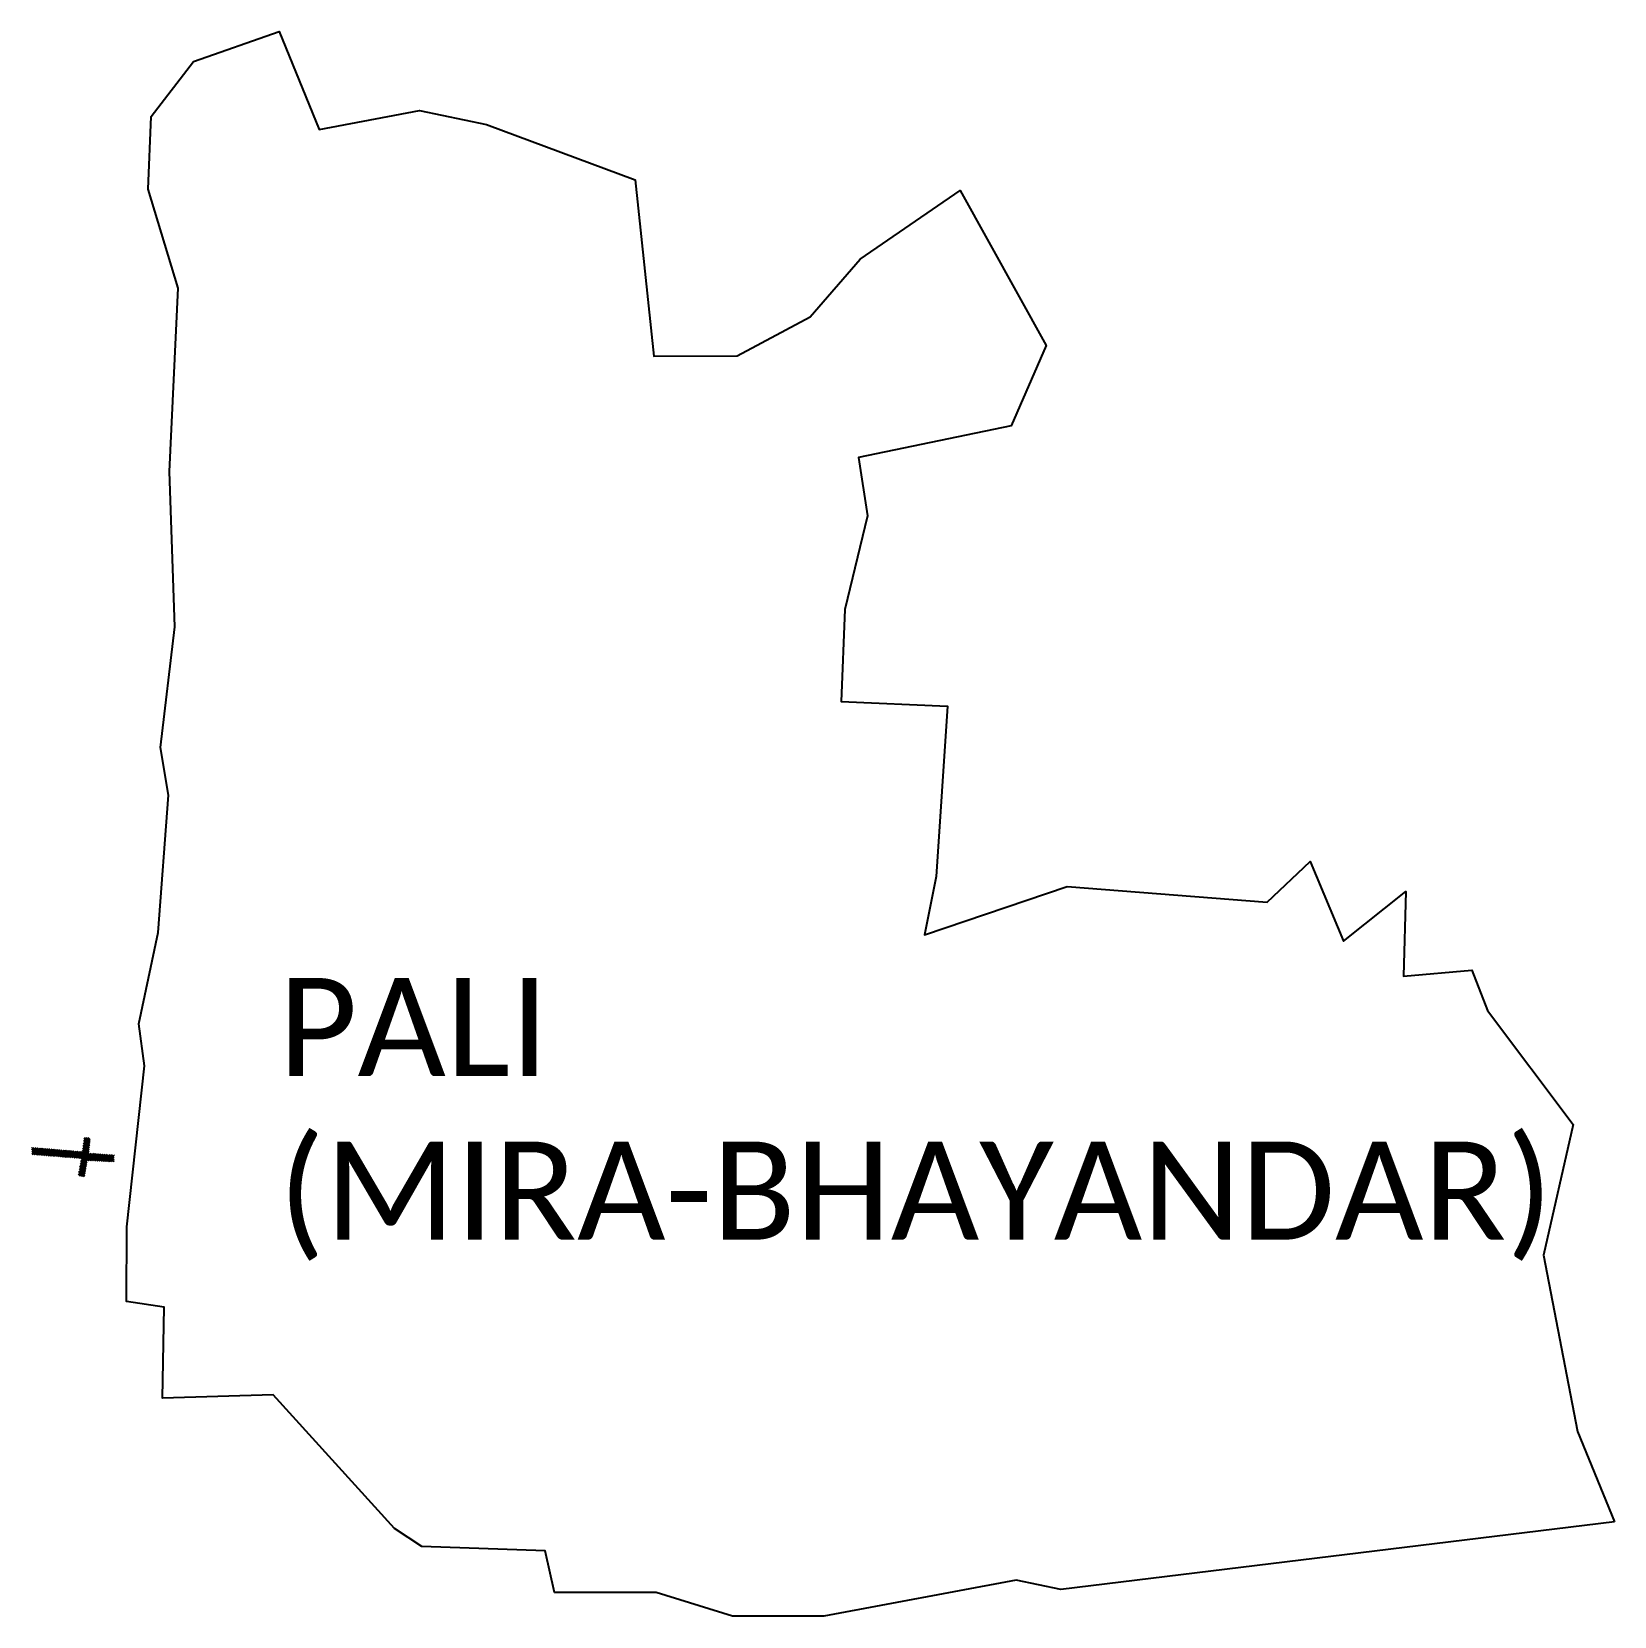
# Model space of a CAD drawing. Header units: metres. Extents: x 267132 to 268423, y 2134131 to 2135423.
import ezdxf

# ---------------------------------------------------------------- set-up
doc = ezdxf.new("R2010")
doc.units = ezdxf.units.M
doc.header["$MEASUREMENT"] = 0
for name, color, linetype in [('JETTY', 51, 'Continuous'), ('JETTY HATCH', 200, 'Continuous'), ('village', 3, 'Continuous'), ('VILLAGE NAME', 250, 'Continuous')]:
    doc.layers.add(name, color=color, linetype=linetype)
doc.styles.get("Standard").update_dxf_attribs({"font": 'arial.ttf'})

msp = doc.modelspace()

# ---------------------------------------------------------------- hatches: boundary and pattern name
at = {"layer": 'JETTY HATCH'}
h = msp.add_hatch(dxfattribs=at)
h.set_pattern_fill('ANSI37', color=256, scale=10)
h.paths.add_polyline_path([(267199.5, 2134506.8), (267199.3, 2134501.6), (267177.3, 2134502.6), (267175.1, 2134489.4), (267170.1, 2134490.2), (267172.7, 2134504.3), (267132.5, 2134507.5), (267132.1, 2134513.2), (267173.5, 2134509.7), (267175.1, 2134521.2), (267179.9, 2134520.8), (267178.5, 2134508.6)])

# ---------------------------------------------------------------- linework, layer by layer
at = {"layer": 'JETTY', "const_width": 0.1}
msp.add_lwpolyline([(267199.5, 2134506.8), (267199.3, 2134501.6), (267177.3, 2134502.6), (267175.1, 2134489.4), (267170.1, 2134490.2), (267172.7, 2134504.3), (267132.5, 2134507.5), (267132.1, 2134513.2), (267173.5, 2134509.7), (267175.1, 2134521.2), (267179.9, 2134520.8), (267178.5, 2134508.6)], close=True, dxfattribs=at)
at = {"layer": 'village', "color": 3, "true_color": 0x00ff00}
msp.add_polyline3d([(268422.7, 2134207.9, 0), (267971.3, 2134152.7, 0), (267935, 2134160.3, 0), (267778, 2134130.9, 0), (267703.7, 2134131, 0), (267641.3, 2134150.3, 0), (267558.5, 2134150.4, 0), (267550.9, 2134184.2, 0), (267450.3, 2134187.9, 0), (267427.9, 2134202.5, 0), (267329.1, 2134311.4, 0), (267238.7, 2134308.6, 0), (267240.2, 2134382.8, 0), (267209.5, 2134387.6, 0), (267209.7, 2134448.3, 0), (267224.1, 2134579.6, 0), (267219.4, 2134614, 0), (267235.2, 2134688.3, 0), (267243.7, 2134800.3, 0), (267237.1, 2134839.2, 0), (267248.7, 2134937.5, 0), (267244.4, 2135064.1, 0), (267251.6, 2135213.6, 0), (267227.1, 2135294.4, 0), (267229.6, 2135353.6, 0), (267263.9, 2135398.4, 0), (267333.9, 2135422.8, 0), (267366.4, 2135343.1, 0), (267448.2, 2135358.5, 0), (267503, 2135347.2, 0), (267624.1, 2135302, 0), (267639.5, 2135158.3, 0), (267707.5, 2135158.5, 0), (267766.8, 2135190.4, 0), (267807.8, 2135237.3, 0), (267889.1, 2135293.2, 0), (267959.5, 2135166.8, 0), (267930.8, 2135101.5, 0), (267806.2, 2135075.7, 0), (267813.7, 2135028.1, 0), (267795.1, 2134951.6, 0), (267792.1, 2134876.8, 0), (267878.9, 2134873, 0), (267869.6, 2134734.1, 0), (267860.2, 2134686.5, 0), (267976.5, 2134725.8, 0), (268139.6, 2134713, 0), (268174.7, 2134746.3, 0), (268201.8, 2134681.2, 0), (268252.6, 2134721.9, 0), (268250.7, 2134652.7, 0), (268306.4, 2134657.7, 0), (268319.3, 2134624.7, 0), (268389.2, 2134531.7, 0), (268364.8, 2134425.4, 0), (268392.6, 2134281.5, 0)], close=True, dxfattribs=at)

# ---------------------------------------------------------------- texts
at = {"layer": 'VILLAGE NAME', "insert": (267333.3, 2134651.3), "char_height": 80, "attachment_point": 1}
msp.add_mtext_dynamic_manual_height_columns('{\\fCalibri|b0|i0|c0|p34;PALI (MIRA-BHAYANDAR)}', width=635.206, gutter_width=643.2, heights=[0], dxfattribs=at)

doc.saveas('drawing.dxf')
